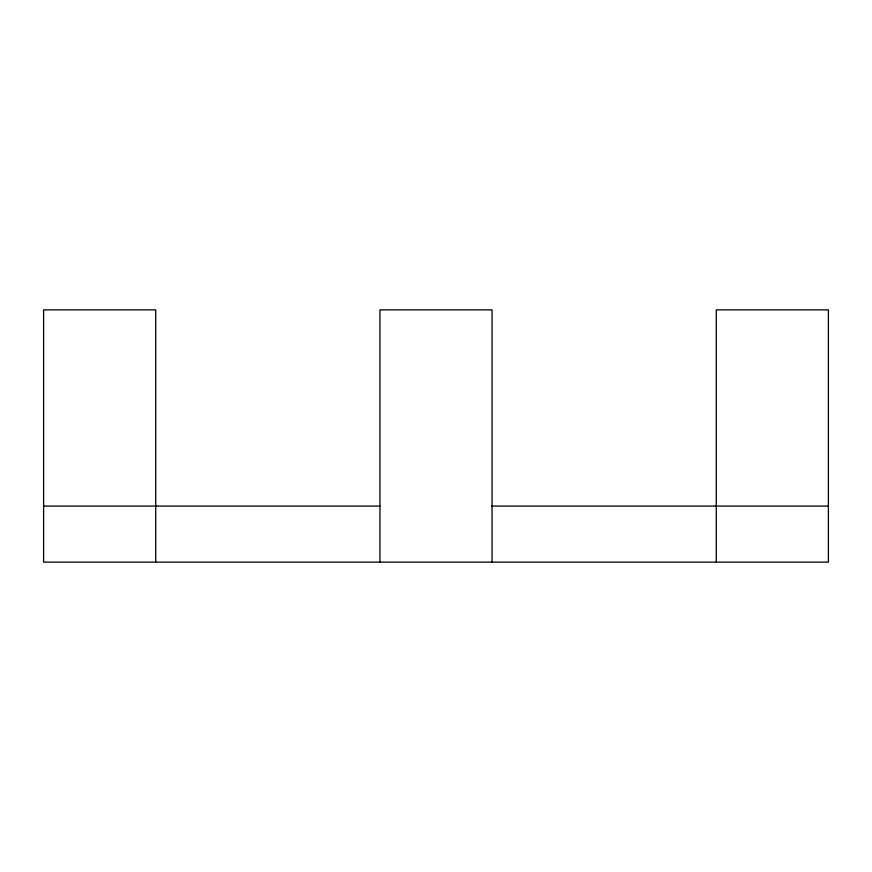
<?xml version="1.0" encoding="UTF-8"?>
<svg xmlns="http://www.w3.org/2000/svg" width="872" height="872" viewBox="0 0 872 872"><rect width="100%" height="100%" fill="white"/><g stroke="black" fill="none" stroke-linecap="round" stroke-linejoin="round"><path stroke-width="1.31" d="M43.6 506.076L379.941 506.076M491.786 506.076L828.4 506.076M716.283 562.124L716.283 309.876L828.4 309.876L828.4 562.124L43.6 562.124L43.6 309.876L155.717 309.876L155.717 562.124M492.059 562.124L492.059 309.876L379.941 309.876L379.941 562.124"/></g></svg>
